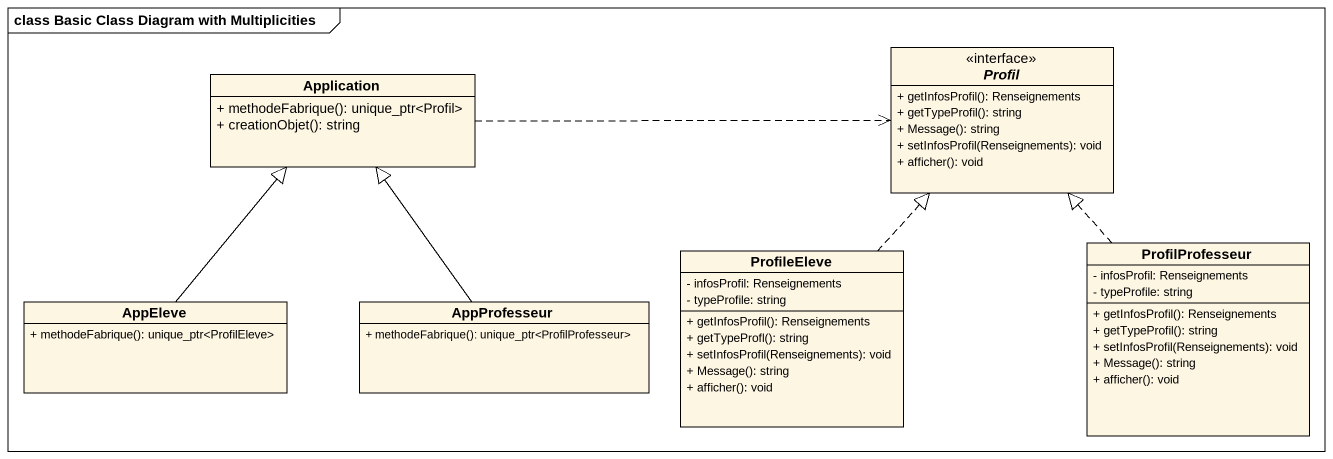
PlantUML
@startuml
mainframe class Basic Class Diagram with Multiplicities
hide circle
hide empty members
skinparam classAttributeIconSize 0
interface Profil {
  + getInfosProfil(): Renseignements
  + getTypeProfil(): string
  + Message(): string
  + setInfosProfil(Renseignements): void
  + afficher(): void
}
class Application {
  + methodeFabrique(): unique_ptr<Profil>
  + creationObjet(): string
}
class ProfileEleve {
  - infosProfil: Renseignements
  - typeProfile: string
  + getInfosProfil(): Renseignements
  + getTypeProfl(): string
  + setInfosProfil(Renseignements): void
  + Message(): string
  + afficher(): void
}
class ProfilProfesseur {
  - infosProfil: Renseignements
  - typeProfile: string
  + getInfosProfil(): Renseignements
  + getTypeProfil(): string
  + setInfosProfil(Renseignements): void
  + Message(): string
  + afficher(): void
}
class AppEleve {
  + methodeFabrique(): unique_ptr<ProfilEleve>
}
class AppProfesseur {
  + methodeFabrique(): unique_ptr<ProfilProfesseur>
}
Application .right.> Profil
ProfileEleve .up.|> Profil
ProfilProfesseur .up.|> Profil
AppEleve -up-|> Application
AppProfesseur -up-|> Application
@enduml
